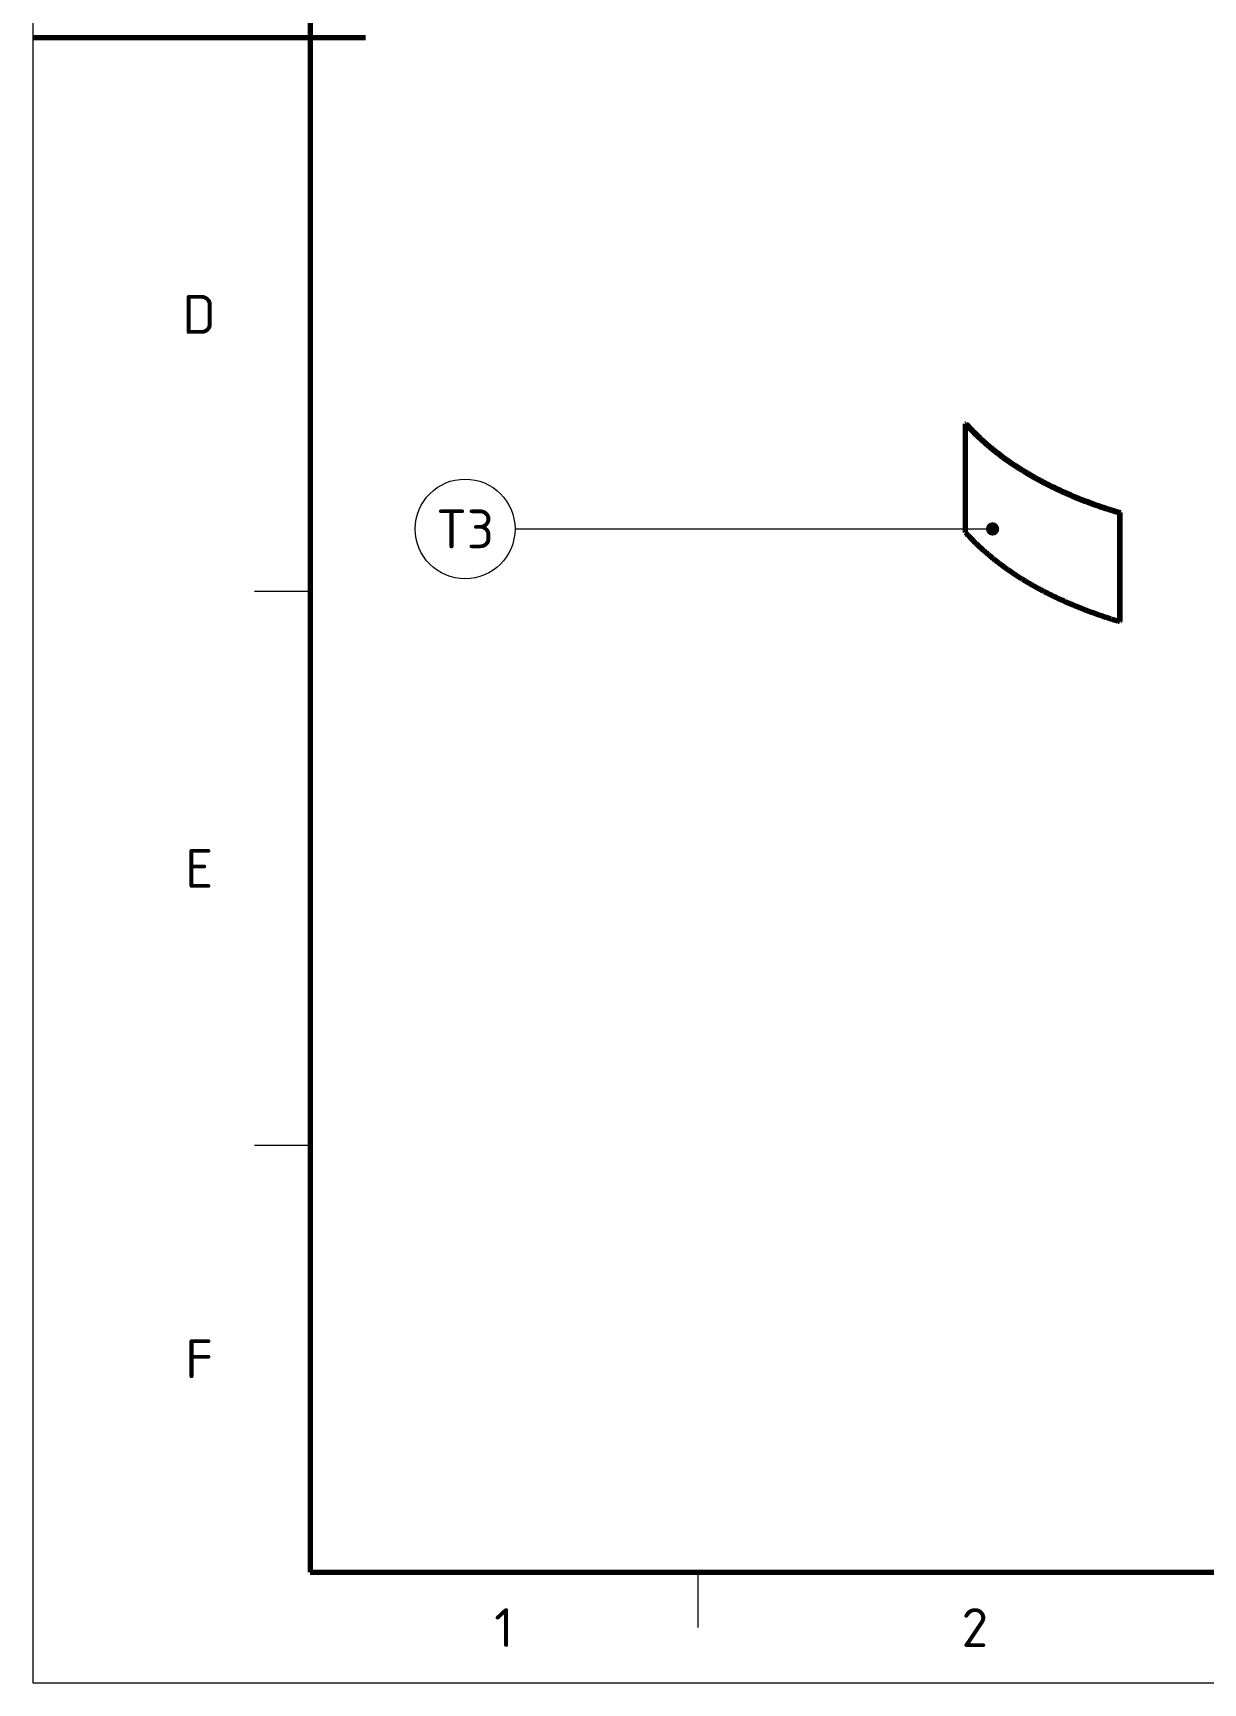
# Model space of a CAD drawing. Header units: millimetres. Extents: x 0 to 420, y 0 to 297.
# Drawn here: x 0 to 105.6, y 0 to 148.9 of the extents above; entities that cross this region are included whole.
import ezdxf
from ezdxf.enums import TextEntityAlignment as Align

# ---------------------------------------------------------------- set-up
doc = ezdxf.new("R2010")
doc.units = ezdxf.units.MM
for name, color, linetype, lineweight in [('01-VISIBLE', 7, 'CONTINUOUS', 70), ('06-TEXTO', 7, 'CONTINUOUS', 25), ('07-RECUADRO', 7, 'CONTINUOUS', 70), ('08-FINA', 5, 'CONTINUOUS', 18)]:
    doc.layers.add(name, color=color, linetype=linetype, lineweight=lineweight)
doc.styles.add('ISO3098', font='isocpeur.ttf')

msp = doc.modelspace()

# ---------------------------------------------------------------- hatches: boundary and pattern name
at = {"layer": '08-FINA'}
h = msp.add_hatch(color=7, dxfattribs=at)
h.dxf.hatch_style = 1
edge = h.paths.add_edge_path()
edge.add_arc((86.6, 104.14), 0.6, 0, 360)

# ---------------------------------------------------------------- linework, layer by layer
at = {"layer": '01-VISIBLE'}
for p, q in [((84.21, 113.65), (84.15, 113.63)), ((84.15, 103.83), (84.15, 113.63)), ((98.12, 105.61), (98.09, 105.58)), ((98.09, 95.78), (98.09, 105.58)), ((98.12, 95.82), (98.12, 105.61)), ((98.12, 95.82), (98.09, 95.78))]:
    msp.add_line(p, q, dxfattribs=at)
for points in [[(84.15, 113.63), (84.21, 113.57), (84.26, 113.51), (84.31, 113.45), (84.37, 113.39), (84.42, 113.33), (84.48, 113.27), (84.53, 113.22), (84.59, 113.16), (84.64, 113.1), (84.7, 113.04), (84.75, 112.98), (84.81, 112.93), (84.87, 112.87), (84.92, 112.81), (84.98, 112.76), (85.04, 112.7), (85.09, 112.64), (85.15, 112.59), (85.21, 112.53), (85.27, 112.48), (85.33, 112.42), (85.38, 112.37), (85.44, 112.31), (85.5, 112.26), (85.56, 112.2), (85.62, 112.15), (85.68, 112.09), (85.74, 112.04), (85.8, 111.99), (85.86, 111.93), (85.92, 111.88), (85.98, 111.83), (86.04, 111.77), (86.1, 111.72), (86.16, 111.67), (86.22, 111.62), (86.29, 111.57), (86.35, 111.52), (86.41, 111.46), (86.47, 111.41), (86.53, 111.36), (86.6, 111.31), (86.66, 111.26), (86.72, 111.21), (86.78, 111.16), (86.85, 111.11), (86.91, 111.06), (86.97, 111.01), (87.04, 110.96), (87.1, 110.91), (87.16, 110.87), (87.23, 110.82), (87.29, 110.77), (87.36, 110.72), (87.42, 110.67), (87.49, 110.63), (87.55, 110.58), (87.62, 110.53), (87.68, 110.48), (87.75, 110.44), (87.81, 110.39), (87.88, 110.34), (87.94, 110.3), (88.01, 110.25), (88.07, 110.21), (88.14, 110.16), (88.21, 110.11), (88.27, 110.07), (88.34, 110.02), (88.41, 109.98), (88.47, 109.94), (88.54, 109.89), (88.61, 109.85), (88.67, 109.8), (88.74, 109.76), (88.81, 109.72), (88.88, 109.67), (88.94, 109.63), (89.01, 109.59), (89.08, 109.54), (89.15, 109.5), (89.21, 109.46), (89.28, 109.42), (89.35, 109.37), (89.42, 109.33), (89.49, 109.29), (89.56, 109.25), (89.63, 109.21), (89.7, 109.17), (89.76, 109.12), (89.83, 109.08), (89.9, 109.04), (89.97, 109), (90.04, 108.96), (90.11, 108.92), (90.18, 108.88), (90.25, 108.84), (90.32, 108.8), (90.39, 108.76), (90.46, 108.73), (90.53, 108.69), (90.6, 108.65), (90.67, 108.61), (90.74, 108.57), (90.81, 108.53), (90.88, 108.49), (90.95, 108.46), (91.03, 108.42), (91.1, 108.38), (91.17, 108.34), (91.24, 108.31), (91.31, 108.27), (91.38, 108.23), (91.45, 108.2), (91.52, 108.16), (91.6, 108.12), (91.67, 108.09), (91.74, 108.05), (91.81, 108.02), (91.88, 107.98), (91.96, 107.95), (92.03, 107.91), (92.1, 107.88), (92.17, 107.84), (92.24, 107.81), (92.32, 107.77), (92.39, 107.74), (92.46, 107.7), (92.53, 107.67), (92.61, 107.63), (92.68, 107.6), (92.75, 107.57), (92.83, 107.53), (92.9, 107.5), (92.97, 107.47), (93.05, 107.43), (93.12, 107.4), (93.19, 107.37), (93.27, 107.34), (93.34, 107.3), (93.41, 107.27), (93.49, 107.24), (93.56, 107.21), (93.63, 107.18), (93.71, 107.15), (93.78, 107.11), (93.86, 107.08), (93.93, 107.05), (94, 107.02), (94.08, 106.99), (94.15, 106.96), (94.23, 106.93), (94.3, 106.9), (94.38, 106.87), (94.45, 106.84), (94.53, 106.81), (94.6, 106.78), (94.67, 106.75), (94.75, 106.72), (94.82, 106.69), (94.9, 106.66), (94.97, 106.64), (95.05, 106.61), (95.12, 106.58), (95.2, 106.55), (95.27, 106.52), (95.35, 106.49), (95.43, 106.47), (95.5, 106.44), (95.58, 106.41), (95.65, 106.38), (95.73, 106.36), (95.8, 106.33), (95.88, 106.3), (95.95, 106.28), (96.03, 106.25), (96.11, 106.22), (96.18, 106.2), (96.26, 106.17), (96.33, 106.14), (96.41, 106.12), (96.48, 106.09), (96.56, 106.07), (96.64, 106.04), (96.71, 106.02), (96.79, 105.99), (96.87, 105.96), (96.94, 105.94), (97.02, 105.92), (97.09, 105.89), (97.17, 105.87), (97.25, 105.84), (97.32, 105.82), (97.4, 105.79), (97.48, 105.77), (97.55, 105.75), (97.63, 105.72), (97.71, 105.7), (97.78, 105.67), (97.86, 105.65), (97.94, 105.63), (98.02, 105.61), (98.09, 105.58)], [(84.21, 113.65), (84.26, 113.59), (84.31, 113.53), (84.37, 113.47), (84.42, 113.41), (84.48, 113.35), (84.53, 113.29), (84.58, 113.23), (84.64, 113.17), (84.7, 113.12), (84.75, 113.06), (84.81, 113), (84.86, 112.94), (84.92, 112.89), (84.98, 112.83), (85.03, 112.77), (85.09, 112.72), (85.15, 112.66), (85.2, 112.6), (85.26, 112.55), (85.32, 112.49), (85.38, 112.44), (85.44, 112.38), (85.49, 112.33), (85.55, 112.27), (85.61, 112.22), (85.67, 112.17), (85.73, 112.11), (85.79, 112.06), (85.85, 112.01), (85.91, 111.95), (85.97, 111.9), (86.03, 111.85), (86.09, 111.79), (86.15, 111.74), (86.21, 111.69), (86.27, 111.64), (86.33, 111.59), (86.4, 111.53), (86.46, 111.48), (86.52, 111.43), (86.58, 111.38), (86.64, 111.33), (86.71, 111.28), (86.77, 111.23), (86.83, 111.18), (86.89, 111.13), (86.96, 111.08), (87.02, 111.03), (87.08, 110.98), (87.15, 110.94), (87.21, 110.89), (87.28, 110.84), (87.34, 110.79), (87.4, 110.74), (87.47, 110.69), (87.53, 110.65), (87.6, 110.6), (87.66, 110.55), (87.73, 110.51), (87.79, 110.46), (87.86, 110.41), (87.92, 110.37), (87.99, 110.32), (88.05, 110.27), (88.12, 110.23), (88.19, 110.18), (88.25, 110.14), (88.32, 110.09), (88.38, 110.05), (88.45, 110), (88.52, 109.96), (88.58, 109.91), (88.65, 109.87), (88.72, 109.83), (88.79, 109.78), (88.85, 109.74), (88.92, 109.69), (88.99, 109.65), (89.06, 109.61), (89.12, 109.57), (89.19, 109.52), (89.26, 109.48), (89.33, 109.44), (89.4, 109.4), (89.46, 109.36), (89.53, 109.31), (89.6, 109.27), (89.67, 109.23), (89.74, 109.19), (89.81, 109.15), (89.88, 109.11), (89.95, 109.07), (90.01, 109.03), (90.08, 108.99), (90.15, 108.95), (90.22, 108.91), (90.29, 108.87), (90.36, 108.83), (90.43, 108.79), (90.5, 108.75), (90.57, 108.71), (90.64, 108.67), (90.71, 108.63), (90.78, 108.6), (90.85, 108.56), (90.92, 108.52), (91, 108.48), (91.07, 108.44), (91.14, 108.41), (91.21, 108.37), (91.28, 108.33), (91.35, 108.3), (91.42, 108.26), (91.49, 108.22), (91.56, 108.19), (91.64, 108.15), (91.71, 108.11), (91.78, 108.08), (91.85, 108.04), (91.92, 108.01), (91.99, 107.97), (92.07, 107.94), (92.14, 107.9), (92.21, 107.87), (92.28, 107.83), (92.36, 107.8), (92.43, 107.76), (92.5, 107.73), (92.57, 107.7), (92.65, 107.66), (92.72, 107.63), (92.79, 107.59), (92.86, 107.56), (92.94, 107.53), (93.01, 107.5), (93.08, 107.46), (93.16, 107.43), (93.23, 107.4), (93.3, 107.36), (93.38, 107.33), (93.45, 107.3), (93.52, 107.27), (93.6, 107.24), (93.67, 107.21), (93.74, 107.17), (93.82, 107.14), (93.89, 107.11), (93.97, 107.08), (94.04, 107.05), (94.11, 107.02), (94.19, 106.99), (94.26, 106.96), (94.34, 106.93), (94.41, 106.9), (94.48, 106.87), (94.56, 106.84), (94.63, 106.81), (94.71, 106.78), (94.78, 106.75), (94.86, 106.72), (94.93, 106.69), (95.01, 106.66), (95.08, 106.64), (95.16, 106.61), (95.23, 106.58), (95.31, 106.55), (95.38, 106.52), (95.46, 106.5), (95.53, 106.47), (95.61, 106.44), (95.68, 106.41), (95.76, 106.39), (95.83, 106.36), (95.91, 106.33), (95.98, 106.3), (96.06, 106.28), (96.14, 106.25), (96.21, 106.23), (96.29, 106.2), (96.36, 106.17), (96.44, 106.15), (96.52, 106.12), (96.59, 106.1), (96.67, 106.07), (96.74, 106.05), (96.82, 106.02), (96.9, 105.99), (96.97, 105.97), (97.05, 105.95), (97.12, 105.92), (97.2, 105.9), (97.28, 105.87), (97.35, 105.85), (97.43, 105.82), (97.51, 105.8), (97.58, 105.78), (97.66, 105.75), (97.74, 105.73), (97.81, 105.71), (97.89, 105.68), (97.97, 105.66), (98.04, 105.64), (98.12, 105.61)], [(84.15, 103.83), (84.21, 103.77), (84.26, 103.71), (84.31, 103.65), (84.37, 103.59), (84.42, 103.54), (84.48, 103.48), (84.53, 103.42), (84.59, 103.36), (84.64, 103.3), (84.7, 103.24), (84.75, 103.19), (84.81, 103.13), (84.87, 103.07), (84.92, 103.01), (84.98, 102.96), (85.04, 102.9), (85.09, 102.85), (85.15, 102.79), (85.21, 102.73), (85.27, 102.68), (85.33, 102.62), (85.38, 102.57), (85.44, 102.51), (85.5, 102.46), (85.56, 102.4), (85.62, 102.35), (85.68, 102.3), (85.74, 102.24), (85.8, 102.19), (85.86, 102.14), (85.92, 102.08), (85.98, 102.03), (86.04, 101.98), (86.1, 101.92), (86.16, 101.87), (86.22, 101.82), (86.29, 101.77), (86.35, 101.72), (86.41, 101.67), (86.47, 101.61), (86.53, 101.56), (86.6, 101.51), (86.66, 101.46), (86.72, 101.41), (86.78, 101.36), (86.85, 101.31), (86.91, 101.26), (86.97, 101.21), (87.04, 101.17), (87.1, 101.12), (87.16, 101.07), (87.23, 101.02), (87.29, 100.97), (87.36, 100.92), (87.42, 100.87), (87.49, 100.83), (87.55, 100.78), (87.62, 100.73), (87.68, 100.69), (87.75, 100.64), (87.81, 100.59), (87.88, 100.55), (87.94, 100.5), (88.01, 100.45), (88.07, 100.41), (88.14, 100.36), (88.21, 100.32), (88.27, 100.27), (88.34, 100.23), (88.41, 100.18), (88.47, 100.14), (88.54, 100.09), (88.61, 100.05), (88.67, 100), (88.74, 99.96), (88.81, 99.92), (88.88, 99.87), (88.94, 99.83), (89.01, 99.79), (89.08, 99.74), (89.15, 99.7), (89.21, 99.66), (89.28, 99.62), (89.35, 99.58), (89.42, 99.53), (89.49, 99.49), (89.56, 99.45), (89.63, 99.41), (89.7, 99.37), (89.76, 99.33), (89.83, 99.29), (89.9, 99.25), (89.97, 99.21), (90.04, 99.16), (90.11, 99.12), (90.18, 99.09), (90.25, 99.05), (90.32, 99.01), (90.39, 98.97), (90.46, 98.93), (90.53, 98.89), (90.6, 98.85), (90.67, 98.81), (90.74, 98.77), (90.81, 98.73), (90.88, 98.7), (90.95, 98.66), (91.03, 98.62), (91.1, 98.58), (91.17, 98.55), (91.24, 98.51), (91.31, 98.47), (91.38, 98.44), (91.45, 98.4), (91.52, 98.36), (91.6, 98.33), (91.67, 98.29), (91.74, 98.25), (91.81, 98.22), (91.88, 98.18), (91.96, 98.15), (92.03, 98.11), (92.1, 98.08), (92.17, 98.04), (92.24, 98.01), (92.32, 97.97), (92.39, 97.94), (92.46, 97.9), (92.53, 97.87), (92.61, 97.84), (92.68, 97.8), (92.75, 97.77), (92.83, 97.74), (92.9, 97.7), (92.97, 97.67), (93.05, 97.64), (93.12, 97.6), (93.19, 97.57), (93.27, 97.54), (93.34, 97.51), (93.41, 97.47), (93.49, 97.44), (93.56, 97.41), (93.63, 97.38), (93.71, 97.35), (93.78, 97.32), (93.86, 97.29), (93.93, 97.25), (94, 97.22), (94.08, 97.19), (94.15, 97.16), (94.23, 97.13), (94.3, 97.1), (94.38, 97.07), (94.45, 97.04), (94.53, 97.01), (94.6, 96.98), (94.67, 96.95), (94.75, 96.92), (94.82, 96.9), (94.9, 96.87), (94.97, 96.84), (95.05, 96.81), (95.12, 96.78), (95.2, 96.75), (95.27, 96.72), (95.35, 96.7), (95.43, 96.67), (95.5, 96.64), (95.58, 96.61), (95.65, 96.59), (95.73, 96.56), (95.8, 96.53), (95.88, 96.5), (95.95, 96.48), (96.03, 96.45), (96.11, 96.42), (96.18, 96.4), (96.26, 96.37), (96.33, 96.35), (96.41, 96.32), (96.48, 96.29), (96.56, 96.27), (96.64, 96.24), (96.71, 96.22), (96.79, 96.19), (96.87, 96.17), (96.94, 96.14), (97.02, 96.12), (97.09, 96.09), (97.17, 96.07), (97.25, 96.04), (97.32, 96.02), (97.4, 96), (97.48, 95.97), (97.55, 95.95), (97.63, 95.92), (97.71, 95.9), (97.78, 95.88), (97.86, 95.85), (97.94, 95.83), (98.02, 95.81), (98.09, 95.78)]]:
    msp.add_lwpolyline(points, dxfattribs=at)
at = {"layer": '07-RECUADRO'}
msp.add_line((0, 148.5), (30, 148.5), dxfattribs=at)
msp.add_lwpolyline([(25, 10), (410, 10), (410, 287), (25, 287)], close=True, dxfattribs=at)
at = {"layer": '08-FINA'}
for p, q in [((43.5, 104.14), (86.6, 104.14)), ((25, 98.5), (20, 98.5)), ((25, 48.5), (20, 48.5)), ((60, 10), (60, 5))]:
    msp.add_line(p, q, dxfattribs=at)
msp.add_lwpolyline([(0, 0), (420, 0), (420, 297), (0, 297)], close=True, dxfattribs=at)
msp.add_circle((39, 104.14), 4.5, dxfattribs=at)

# ---------------------------------------------------------------- texts
at = {"layer": '06-TEXTO', "style": 'ISO3098'}
for s, p in [('D', (15, 123.5)), ('T3', (39, 104.14)), ('E', (15, 73.5)), ('F', (15, 29.25)), ('1', (42.5, 5)), ('2', (85, 5))]:
    msp.add_text(s, height=3.5, dxfattribs=at).set_placement(p, align=Align.MIDDLE_CENTER)

doc.saveas('drawing.dxf')
